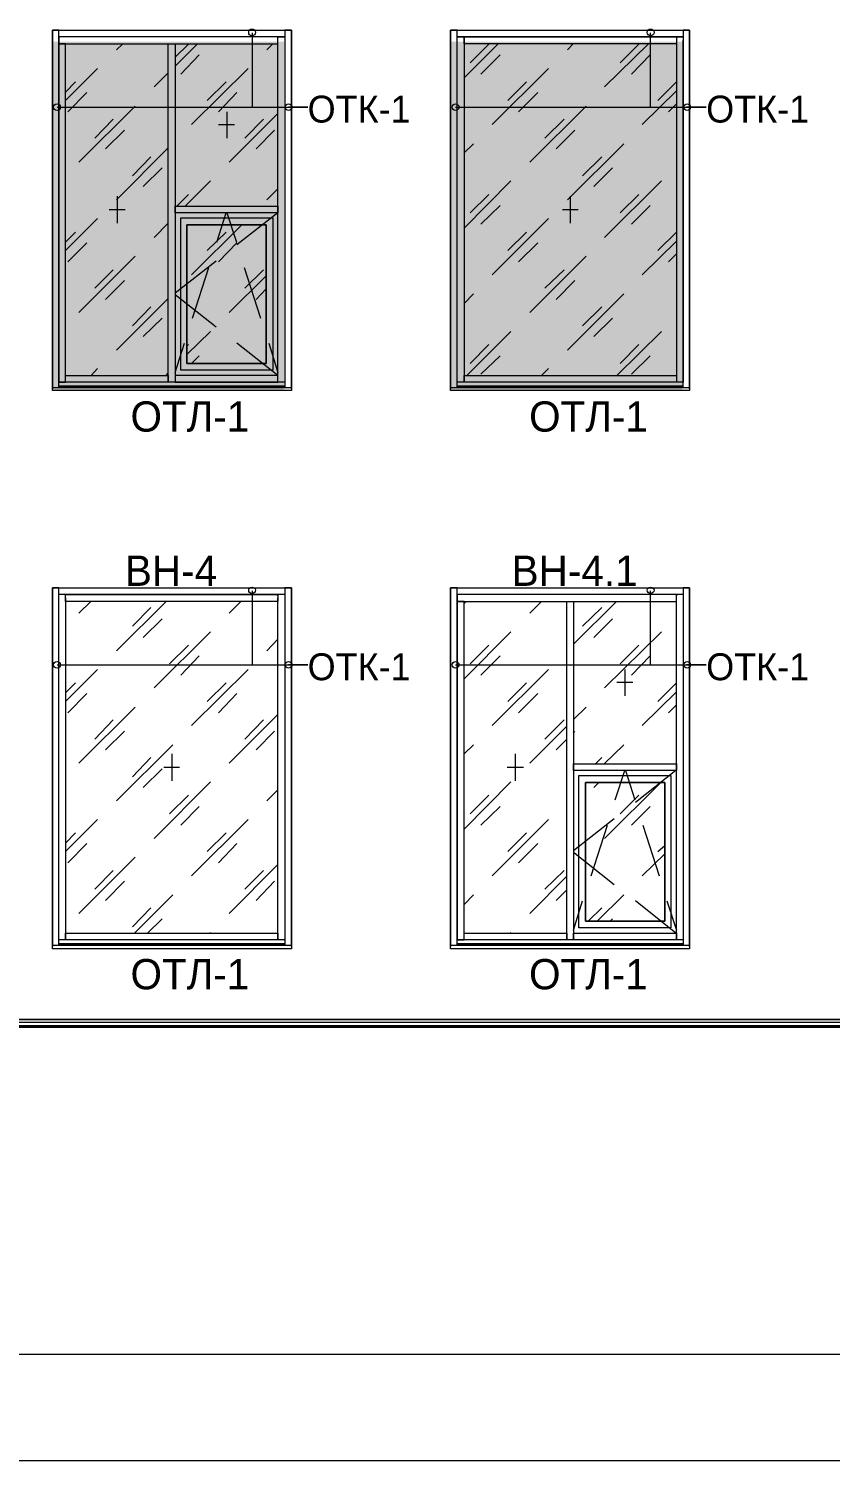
# Model space of a CAD drawing. Header units: millimetres. Extents: x 2294 to 908349, y -83289 to 219220.
# Drawn here: x 348288 to 354523, y 12068 to 23201 of the extents above; entities that cross this region are included whole.
import ezdxf

# ---------------------------------------------------------------- set-up
doc = ezdxf.new("R2010")
doc.units = ezdxf.units.MM
doc.layers.add('PDF _Геометрия', color=7, linetype='Continuous')
doc.layers.add('PDF _Текст', color=7, linetype='Continuous')

msp = doc.modelspace()

# ---------------------------------------------------------------- hatches: boundary and pattern name
at = {"transparency": 33554551}
h = msp.add_hatch(color=3, dxfattribs=at)
h.dxf.hatch_style = 1
h.paths.add_polyline_path([(348474.0741579051, 23100.31335512211), (350273.1245361457, 23100.31335512211), (350273.1245361457, 20386.92207876535), (348474.0741579051, 20386.92207876535)])
h = msp.add_hatch(color=3, dxfattribs=at)
h.dxf.hatch_style = 1
h.paths.add_polyline_path([(351573.5202117751, 23100.31335512211), (353372.5705900157, 23100.31335512211), (353372.5705900157, 20386.92207876535), (351573.5202117751, 20386.92207876535)])

# ---------------------------------------------------------------- linework, layer by layer
at = {"layer": 'PDF _Геометрия', "lineweight": 9}
for points in [[(385955.950696042, 18852.49956132134), (387918.7874776165, 18852.49956132134), (388154.8524803224, 18852.49956132134), (385719.8856933361, 18852.49956132134), (388154.8524803224, 18852.49956132134), (388154.8524803224, 18883.10058016458), (385719.8856933361, 18883.10058016458), (385719.8856933361, 18852.49956132134), (385719.8856933361, 15495.13063417783), (369833.5853271114, 15495.13063417783), (369833.5853271114, 27525.70262311806), (369811.727456542, 27525.70262311806), (369811.727456542, 15495.13063417783), (333086.1332417729, 15495.13063417783)], [(348522.1614732502, 20408.7799493795), (348522.1614732502, 20478.72513538727), (348522.1614732502, 21794.56894667482), (348522.1614732502, 20452.49569065811), (348574.6203627086, 20452.49569065811), (348574.6203627086, 21794.56894667482), (348574.6203627086, 23084.18331318477), (348522.1614732502, 23084.18331318477), (348522.1614732502, 21794.56894667482), (348522.1614732502, 23110.41275796143), (348522.1614732502, 23189.10109219642), (348474.0741579051, 23189.10109219642), (348474.0741579051, 23110.41275796143), (348474.0741579051, 21794.56894667482), (348474.0741579051, 20478.72513538727), (348474.0741579051, 20400.03680115228), (348474.0741579051, 23189.10109219642), (350331.9931604678, 23189.10109219642), (350331.9931604678, 20400.03680115228), (350331.9931604678, 20478.72513538727), (350331.9931604678, 21794.56894667482), (350331.9931604678, 23110.41275796143), (350331.9931604678, 23189.10109219642), (350279.5342710095, 23189.10109219642), (350279.5342710095, 23110.41275796143), (350279.5342710095, 21794.56894667482), (350279.5342710095, 20478.72513538727), (350279.5342710095, 20408.7799493795)], [(350025.9829717542, 23167.2432215804), (350025.9829717542, 22590.19543720537), (350458.7688100489, 22590.19543720537), (350310.1352899002, 22590.19543720537)], [(351621.6075271203, 20408.7799493795), (351621.6075271203, 20478.72513538727), (351621.6075271203, 23110.41275796143), (351621.6075271203, 23189.10109219642), (351569.1486375669, 23189.10109219642), (351569.1486375669, 23110.41275796143), (351569.1486375669, 20478.72513538727), (351569.1486375669, 20400.03680115228), (351569.1486375669, 23189.10109219642), (353427.0676402247, 23189.10109219642), (353427.0676402247, 20400.03680115228), (353427.0676402247, 20478.72513538727), (353427.0676402247, 23110.41275796143), (353427.0676402247, 23189.10109219642), (353378.9803248795, 23189.10109219642), (353378.9803248795, 23110.41275796143)], [(353121.057451511, 23167.2432215804), (353121.057451511, 22590.19543720537), (353558.214863919, 22590.19543720537), (353405.2097696571, 22590.19543720537)], [(348972.4336079976, 23036.09599783958), (349020.5209233428, 23084.18331318477)], [(350227.0753815512, 20504.95458011737), (349427.0773168581, 20504.95458011737), (349427.0773168581, 20452.49569065811), (350227.0753815512, 20452.49569065811), (350227.0753815512, 21794.56894667482), (350227.0753815512, 23110.41275796143), (350227.0753815512, 23136.64220269059), (350279.5342710095, 23136.64220269059), (350279.5342710095, 23110.41275796143), (350279.5342710095, 21794.56894667482), (350279.5342710095, 20452.49569065811), (350227.0753815512, 20452.49569065811), (350227.0753815512, 20504.95458011737), (349907.9504704031, 20754.1343052102)], [(349427.0773168581, 22909.32034825941), (349601.9402818775, 23084.18331318477)], [(349427.0773168581, 22979.26553422061), (349531.9950958698, 23079.81173911819)], [(350139.643899089, 23036.09599783958), (350187.7312144341, 23084.18331318477)], [(353378.9803248795, 20452.49569065811), (351621.6075271203, 20452.49569065811), (351621.6075271203, 23110.41275796143), (351621.6075271203, 23136.64220269059), (351674.0664165786, 23136.64220269059), (351674.0664165786, 23110.41275796143), (351674.0664165786, 20452.49569065811), (351621.6075271203, 20452.49569065811)], [(351674.0664165786, 22817.51729168405), (351940.7324380802, 23084.18331318477)], [(351722.1537319238, 22935.54979303607), (351866.4156779575, 23079.81173911819)], [(352478.4360552898, 23036.09599783958), (352522.1517965219, 23084.18331318477)], [(352766.959947454, 22747.57210567628), (353107.9427290766, 23084.18331318477)], [(352889.3640230151, 22935.54979303607), (353033.6259690488, 23079.81173911819)], [(353326.5214354212, 23136.64220269059), (353378.9803248795, 23136.64220269059)], [(353326.5214354212, 23136.64220269059), (353326.5214354212, 23110.41275796143)], [(353326.5214354212, 23110.41275796143), (353326.5214354212, 20452.49569065811)], [(353378.9803248795, 20408.7799493795), (353378.9803248795, 20478.72513538727), (353378.9803248795, 23110.41275796143), (353378.9803248795, 20452.49569065811)], [(349470.7930581851, 22848.11831052636), (349615.0550042188, 22996.75183072255)], [(351805.2136402729, 22848.11831052636), (351953.8471604215, 22996.75183072255)], [(352976.7955053824, 22848.11831052636), (353121.057451511, 22996.75183072255)], [(348574.6203627086, 22642.6543267112), (348823.8000877539, 22891.83405175747)], [(349265.32907418, 22747.57210567628), (349374.6184273998, 22856.86145880108)], [(349553.8529664392, 22454.67663935141), (349995.3819530534, 22891.83405175747)], [(351892.6451227351, 22454.67663935141), (352329.8025351411, 22891.83405175747)], [(348574.6203627086, 22708.22793855832), (348653.3086969426, 22786.91627279331)], [(349676.2570419053, 22642.6543267112), (349824.890562149, 22786.91627279331)], [(352015.0491982012, 22642.6543267112), (352159.3111443298, 22786.91627279331)], [(353059.8554138264, 22454.67663935141), (353326.5214354212, 22716.97108678555)], [(353182.2594892925, 22642.6543267112), (353326.5214354212, 22786.91627279331)], [(348592.106659258, 22555.22284424899), (348740.7401793117, 22703.85636444425)], [(349763.6885243675, 22555.22284424899), (349907.9504704031, 22703.85636444425)], [(352098.1091064552, 22555.22284424899), (352246.7426267921, 22703.85636444425)], [(353265.3193975466, 22555.22284424899), (353326.5214354212, 22616.42488198204)], [(348509.046750814, 22590.19543720537), (350458.7688100489, 22590.19543720537)], [(348679.5381417202, 22161.7811730731), (349116.6955541263, 22598.9385854326)], [(348801.9422171863, 22349.75886038633), (348946.204163315, 22498.39238062908)], [(349829.2621361671, 22555.22284424899), (349829.2621361671, 22349.75886038633)], [(349846.7484327166, 22161.7811730731), (350227.0753815512, 22542.10812186112)], [(349969.1525082777, 22349.75886038633), (350113.4144543114, 22498.39238062908)], [(351608.492804684, 22590.19543720537), (353558.214863919, 22590.19543720537)], [(352185.5405891074, 22161.7811730731), (352622.6980013254, 22598.9385854326)], [(352303.5730904604, 22349.75886038633), (352452.2066105141, 22498.39238062908)], [(348885.0021254404, 22266.69895208476), (349033.6356456841, 22410.96089816687)], [(349763.6885243675, 22454.67663935141), (349890.4641740418, 22454.67663935141)], [(350056.5839907399, 22266.69895208476), (350200.8459367736, 22410.96089816687)], [(352391.0045728276, 22266.69895208476), (352535.2665189563, 22410.96089816687)], [(348972.4336079976, 21868.88570679573), (349374.6184273998, 22275.44210031291)], [(351674.0664165786, 22236.09793319495), (351748.3831766064, 22306.04311920272)], [(352478.4360552898, 21868.88570679573), (352915.5934676959, 22306.04311920272)], [(349094.8376833687, 22056.86339410895), (349239.0996294993, 22205.49691430421)], [(352596.4685566428, 22056.86339410895), (352745.1020768846, 22205.49691430421)], [(349177.8975918128, 21973.80348575988), (349326.5311120546, 22118.065431842)], [(352683.9000392, 21973.80348575988), (352828.1619853287, 22118.065431842)], [(349505.765651094, 21820.79839145148), (349702.486486681, 22017.51922699192)], [(350139.643899089, 21868.88570679573), (350227.0753815512, 21956.31718925794)], [(351674.0664165786, 21650.3070005927), (352036.9070687687, 22017.51922699192)], [(352766.959947454, 21575.99024047086), (353208.4889340682, 22017.51922699192)], [(348976.8051820158, 21899.48672563897), (348976.8051820158, 21689.65116770973)], [(349440.1920391994, 21820.79839145148), (349531.9950958698, 21912.60144802683)], [(349610.6834301057, 21820.79839145148), (349615.0550042188, 21825.16996551713)], [(351722.1537319238, 21768.33950194565), (351866.4156779575, 21912.60144802683)], [(351805.2136402729, 21680.90801943501), (351953.8471604215, 21825.16996551713)], [(352500.2939259524, 21899.48672563897), (352500.2939259524, 21689.65116770973)], [(352889.3640230151, 21768.33950194565), (353033.6259690488, 21912.60144802683)], [(352976.7955053824, 21680.90801943501), (353121.057451511, 21825.16996551713)], [(348574.6203627086, 21475.44403562078), (348823.8000877539, 21724.62376071361)], [(348915.6031443311, 21794.56894667482), (349038.0072198922, 21794.56894667482)], [(349750.5738019312, 21541.01764746697), (349824.890562149, 21768.33950194565)], [(349829.2621361671, 21768.33950194565), (349903.5788963831, 21541.01764746697)], [(350227.0753815512, 21768.33950194565), (349907.9504704031, 21519.15977689845)], [(351892.6451227351, 21287.46634830756), (352329.8025351411, 21724.62376071361)], [(352439.0918881728, 21794.56894667482), (352561.4959636389, 21794.56894667482)], [(348574.6203627086, 21541.01764746697), (348653.3086969426, 21619.70598170196)], [(349265.32907418, 21575.99024047086), (349374.6184273998, 21689.65116770973)], [(349553.8529664392, 21287.46634830756), (349947.2946375201, 21676.53644532186)], [(349676.2570419053, 21475.44403562078), (349824.890562149, 21619.70598170196)], [(352015.0491982012, 21475.44403562078), (352159.3111443298, 21619.70598170196)], [(353182.2594892925, 21475.44403562078), (353326.5214354212, 21619.70598170196)], [(348592.106659258, 21388.01255315763), (348740.7401793117, 21536.64607335383)], [(349763.6885243675, 21388.01255315763), (349907.9504704031, 21536.64607335383)], [(352098.1091064552, 21388.01255315763), (352246.7426267921, 21536.64607335383)], [(353059.8554138264, 21287.46634830756), (353326.5214354212, 21549.76079574169)], [(348679.5381417202, 20994.57088202925), (349116.6955541263, 21431.72829438874)], [(349746.2022279131, 21392.38412727171), (349427.0773168581, 21143.20440222544)], [(352185.5405891074, 20994.57088202925), (352622.6980013254, 21431.72829438874)], [(353265.3193975466, 21388.01255315763), (353326.5214354212, 21449.21459089068)], [(348801.9422171863, 21182.5485692959), (348946.204163315, 21326.81051542459)], [(349562.5961147605, 20950.85514075065), (349689.3717642466, 21344.29681192653)], [(349846.7484327166, 20994.57088202925), (350135.2723248808, 21278.72320003284)], [(349964.7809340695, 21344.29681192653), (350091.5565836488, 20950.85514075065)], [(349969.1525082777, 21182.5485692959), (350113.4144543114, 21326.81051542459)], [(352303.5730904604, 21182.5485692959), (352452.2066105141, 21326.81051542459)], [(348885.0021254404, 21095.11708683276), (349033.6356456841, 21243.75060707552)], [(350056.5839907399, 21095.11708683276), (350135.2723248808, 21178.17699522933)], [(352391.0045728276, 21095.11708683276), (352535.2665189563, 21243.75060707552)], [(348972.4336079976, 20701.67541570438), (349374.6184273998, 21103.86023510748)], [(349746.2022279131, 20880.90995479038), (349427.0773168581, 21130.08967983664)], [(351674.0664165786, 21064.51606799045), (351748.3831766064, 21138.83282811136)], [(352478.4360552898, 20701.67541570438), (352915.5934676959, 21138.83282811136)], [(349094.8376833687, 20889.65310306509), (349239.0996294993, 21038.28662321379)], [(349177.8975918128, 20806.59319466946), (349326.5311120546, 20950.85514075065)], [(352596.4685566428, 20889.65310306509), (352745.1020768846, 21038.28662321379)], [(352683.9000392, 20806.59319466946), (352828.1619853287, 20950.85514075065)], [(349518.8803734353, 20666.70282274799), (349702.486486681, 20845.93736178649)], [(351695.9242871462, 20504.95458011737), (352036.9070687687, 20845.93736178649)], [(352863.1345782375, 20504.95458011737), (353208.4889340682, 20845.93736178649)], [(349427.0773168581, 20526.81245073245), (349501.3940768859, 20754.1343052102)], [(349518.8803734353, 20732.27643459511), (349531.9950958698, 20745.39115693641)], [(350157.1301954484, 20754.1343052102), (350227.0753815512, 20526.81245073245)], [(351722.1537319238, 20596.75763674022), (351866.4156779575, 20745.39115693641)], [(352889.3640230151, 20596.75763674022), (353033.6259690488, 20745.39115693641)], [(349553.8529664392, 20596.75763674022), (349615.0550042188, 20657.95967447327)], [(351805.2136402729, 20513.69772834459), (351953.8471604215, 20657.95967447327)], [(352976.7955053824, 20513.69772834459), (353121.057451511, 20657.95967447327)], [(348775.7127724087, 20504.95458011737), (348823.8000877539, 20557.41346962319)], [(349357.1321308503, 20504.95458011737), (349374.6184273998, 20522.44087661931)], [(352277.3436456828, 20504.95458011737), (352329.8025351411, 20557.41346962319)], [(350331.9931604678, 20413.15152354108), (350331.9931604678, 20408.7799493795), (348474.0741579051, 20408.7799493795), (348474.0741579051, 20413.15152354108)], [(350331.9931604678, 20408.7799493795), (350331.9931604678, 20386.92207876442), (348474.0741579051, 20386.92207876442), (348474.0741579051, 20408.7799493795)], [(348474.0741579051, 20386.92207876442), (348474.0741579051, 20391.29365292506)], [(350279.5342710095, 20452.49569065811), (348522.1614732502, 20452.49569065811)], [(350279.5342710095, 20421.8946717683), (348522.1614732502, 20421.8946717683), (350279.5342710095, 20421.8946717683)], [(350279.5342710095, 20421.8946717683), (348522.1614732502, 20421.8946717683)], [(350331.9931604678, 20391.29365292506), (350331.9931604678, 20386.92207876442)], [(353427.0676402247, 20413.15152354108), (353427.0676402247, 20408.7799493795), (351569.1486375669, 20408.7799493795), (351569.1486375669, 20413.15152354108)], [(353427.0676402247, 20408.7799493795), (353427.0676402247, 20386.92207876442), (351569.1486375669, 20386.92207876442), (351569.1486375669, 20408.7799493795)], [(351569.1486375669, 20386.92207876442), (351569.1486375669, 20391.29365292506)], [(353378.9803248795, 20421.8946717683), (351621.6075271203, 20421.8946717683), (353378.9803248795, 20421.8946717683)], [(353378.9803248795, 20421.8946717683), (351621.6075271203, 20421.8946717683)], [(353378.9803248795, 20452.49569065811), (353326.5214354212, 20452.49569065811)], [(353427.0676402247, 20391.29365292506), (353427.0676402247, 20386.92207876442)], [(348574.6203627086, 18773.81122708635), (348574.6203627086, 16115.89415978396), (348522.1614732502, 16115.89415978396), (348522.1614732502, 18773.81122708635), (348522.1614732502, 18852.49956132134), (348474.0741579051, 18852.49956132134), (348474.0741579051, 18773.81122708635), (348474.0741579051, 16142.12360451312), (348474.0741579051, 16063.43527027813), (348474.0741579051, 18852.49956132134), (350331.9931604678, 18852.49956132134), (350331.9931604678, 16063.43527027813), (350331.9931604678, 16142.12360451312), (350331.9931604678, 18773.81122708635), (350331.9931604678, 18852.49956132134), (350279.5342710095, 18852.49956132134), (350279.5342710095, 18773.81122708635), (350279.5342710095, 16115.89415978396), (350227.0753815512, 16115.89415978396), (350227.0753815512, 18773.81122708635)], [(350025.9829717542, 18830.64169070625), (350025.9829717542, 18253.59390633123), (350458.7688100489, 18253.59390633123), (350310.1352899002, 18253.59390633123)], [(351621.6075271203, 16072.17841850535), (351621.6075271203, 16142.12360451312), (351621.6075271203, 17457.96741575224), (351621.6075271203, 16115.89415978396), (351674.0664165786, 16115.89415978396), (351674.0664165786, 17457.96741575224), (351674.0664165786, 18747.58178230969), (351621.6075271203, 18747.58178230969), (351621.6075271203, 17457.96741575224), (351621.6075271203, 18773.81122708635), (351621.6075271203, 18852.49956132134), (351569.1486375669, 18852.49956132134), (351569.1486375669, 18773.81122708635), (351569.1486375669, 17457.96741575224), (351569.1486375669, 16142.12360451312), (351569.1486375669, 16063.43527027813), (351569.1486375669, 18852.49956132134), (353427.0676402247, 18852.49956132134), (353427.0676402247, 16063.43527027813), (353427.0676402247, 16142.12360451312), (353427.0676402247, 17457.96741575224), (353427.0676402247, 18773.81122708635), (353427.0676402247, 18852.49956132134), (353378.9803248795, 18852.49956132134), (353378.9803248795, 18773.81122708635), (353378.9803248795, 17457.96741575224), (353378.9803248795, 16115.89415978396), (353326.5214354212, 16115.89415978396), (353326.5214354212, 17457.96741575224), (353326.5214354212, 18773.81122708635)], [(353121.057451511, 18830.64169070625), (353121.057451511, 18253.59390633123), (353558.214863919, 18253.59390633123), (353405.2097696571, 18253.59390633123)], [(348522.1614732502, 16072.17841850535), (348522.1614732502, 16142.12360451312), (348522.1614732502, 18773.81122708635)], [(350227.0753815512, 18791.29752358829), (350227.0753815512, 18800.04067181551), (350227.0753815512, 18747.58178230969), (348574.6203627086, 18747.58178230969), (348574.6203627086, 18800.04067181551), (350227.0753815512, 18800.04067181551)], [(348574.6203627086, 18791.29752358829), (348574.6203627086, 18800.04067181551)], [(348679.5381417202, 18655.7787257334), (348771.3411982956, 18747.58178230969)], [(348972.4336079976, 18362.88325940853), (349357.1321308503, 18747.58178230969)], [(349846.7484327166, 18655.7787257334), (349938.5514893869, 18747.58178230969)], [(350279.5342710095, 18773.81122708635), (350279.5342710095, 16142.12360451312), (350279.5342710095, 16072.17841850535)], [(351674.0664165786, 18730.09548580775), (351691.552712938, 18747.58178230969)], [(352185.5405891074, 18655.7787257334), (352277.3436456828, 18747.58178230969)], [(352526.52337073, 18415.34214891435), (352858.7630040294, 18747.58178230969)], [(353326.5214354212, 18800.04067181551), (353326.5214354212, 18791.29752358829)], [(353378.9803248795, 18773.81122708635), (353378.9803248795, 17457.96741575224), (353378.9803248795, 16142.12360451312), (353378.9803248795, 16072.17841850535)], [(349094.8376833687, 18555.23252088332), (349239.0996294993, 18699.4944669645)], [(349177.8975918128, 18467.80103837361), (349326.5311120546, 18612.06298445479)], [(352596.4685566428, 18555.23252088332), (352745.1020768846, 18699.4944669645)], [(352683.9000392, 18467.80103837361), (352828.1619853287, 18612.06298445479)], [(349265.32907418, 18074.35936724523), (349702.486486681, 18511.51677965221)], [(351674.0664165786, 18144.30455325299), (352036.9070687687, 18511.51677965221)], [(352766.959947454, 18074.35936724523), (353208.4889340682, 18511.51677965221)], [(349383.3615755329, 18262.33705455845), (349531.9950958698, 18406.59900068713)], [(350139.643899089, 18362.88325940853), (350227.0753815512, 18454.68631603231)], [(351722.1537319238, 18262.33705455845), (351866.4156779575, 18406.59900068713)], [(352889.3640230151, 18262.33705455845), (353033.6259690488, 18406.59900068713)], [(349470.7930581851, 18174.9055720953), (349615.0550042188, 18323.5390922915)], [(351805.2136402729, 18174.9055720953), (351953.8471604215, 18323.5390922915)], [(352976.7955053824, 18174.9055720953), (353121.057451511, 18323.5390922915)], [(348509.046750814, 18253.59390633123), (350458.7688100489, 18253.59390633123)], [(348574.6203627086, 17969.44158828014), (348823.8000877539, 18218.62131332734)], [(349553.8529664392, 17781.46390096785), (349995.3819530534, 18218.62131332734)], [(351608.492804684, 18253.59390633123), (353558.214863919, 18253.59390633123)], [(351892.6451227351, 17781.46390096785), (352329.8025351411, 18218.62131332734)], [(352924.336615924, 18218.62131332734), (352924.336615924, 18013.15732951218)], [(348574.6203627086, 18035.01520012727), (348653.3086969426, 18113.70353436226)], [(349676.2570419053, 17969.44158828014), (349824.890562149, 18113.70353436226)], [(352015.0491982012, 17969.44158828014), (352159.3111443298, 18113.70353436226)], [(352863.1345782375, 18118.07510847633), (352985.5386537036, 18118.07510847633)], [(353059.8554138264, 17781.46390096785), (353326.5214354212, 18043.75834840199)], [(353182.2594892925, 17969.44158828014), (353326.5214354212, 18113.70353436226)], [(348592.106659258, 17882.01010581793), (348740.7401793117, 18030.64362601412)], [(348679.5381417202, 17488.56843464298), (349116.6955541263, 17925.72584704903)], [(349763.6885243675, 17882.01010581793), (349907.9504704031, 18030.64362601412)], [(352098.1091064552, 17882.01010581793), (352246.7426267921, 18030.64362601412)], [(352526.52337073, 17829.5512163121), (352622.6980013254, 17925.72584704903)], [(353265.3193975466, 17882.01010581793), (353326.5214354212, 17943.21214350441)], [(348801.9422171863, 17676.54612200276), (348946.204163315, 17825.17964219896)], [(349846.7484327166, 17488.56843464298), (350227.0753815512, 17868.89538343006)], [(349969.1525082777, 17676.54612200276), (350113.4144543114, 17825.17964219896)], [(352303.5730904604, 17676.54612200276), (352452.2066105141, 17825.17964219896)], [(348885.0021254404, 17593.48621360713), (349033.6356456841, 17737.74815968925)], [(350056.5839907399, 17593.48621360713), (350200.8459367736, 17737.74815968925)], [(352185.5405891074, 17488.56843464298), (352474.0644812717, 17777.09232680628)], [(352526.52337073, 17724.63343734795), (352535.2665189563, 17737.74815968925)], [(348972.4336079976, 17195.6729683181), (349409.5910203105, 17632.83038072416)], [(351674.0664165786, 17562.88519476389), (351748.3831766064, 17632.83038072416)], [(352391.0045728276, 17593.48621360713), (352474.0644812717, 17676.54612200276)], [(352762.588373434, 17484.1968605289), (352915.5934676959, 17632.83038072416)], [(349094.8376833687, 17383.65065567789), (349239.0996294993, 17532.28417592158)], [(349400.8478720824, 17562.88519476389), (349400.8478720824, 17353.04963678808)], [(352071.8796617726, 17562.88519476389), (352071.8796617726, 17353.04963678808)], [(352697.0147615413, 17484.1968605289), (352745.1020768846, 17532.28417592158)], [(349177.8975918128, 17300.59074732976), (349326.5311120546, 17444.85269341094)], [(349339.6458343959, 17457.96741575224), (349462.0499097689, 17457.96741575224)], [(352010.677624088, 17457.96741575224), (352137.4532735723, 17457.96741575224)], [(352850.0198558962, 17204.41611659282), (352924.336615924, 17431.73797102307)], [(352928.7081901322, 17431.73797102307), (353003.0249501599, 17204.41611659282)], [(353322.1498612131, 17431.73797102307), (353007.3965242731, 17182.5582459768)], [(349265.32907418, 16902.7775020398), (349702.486486681, 17344.30648856086)], [(350139.643899089, 17195.6729683181), (350227.0753815512, 17283.10445082781)], [(351674.0664165786, 16977.09426216164), (352036.9070687687, 17344.30648856086)], [(352618.3264273054, 17339.93491444679), (352618.3264273054, 17339.93491444679)], [(352683.9000392, 17300.59074732976), (352723.244206317, 17339.93491444679)], [(352766.959947454, 16902.7775020398), (353204.1173598601, 17339.93491444679)], [(349383.3615755329, 17095.12676351459), (349531.9950958698, 17239.38870959671)], [(349470.7930581851, 17007.69528105145), (349615.0550042188, 17151.95722713356)], [(351722.1537319238, 17095.12676351459), (351866.4156779575, 17239.38870959671)], [(351805.2136402729, 17007.69528105145), (351953.8471604215, 17151.95722713356)], [(352889.3640230151, 17095.12676351459), (353033.6259690488, 17239.38870959671)], [(352976.7955053824, 17007.69528105145), (353121.057451511, 17151.95722713356)], [(348574.6203627086, 16802.23129718972), (348823.8000877539, 17051.41102223599)], [(349553.8529664392, 16614.2536098765), (349995.3819530534, 17051.41102223599)], [(351892.6451227351, 16614.2536098765), (352329.8025351411, 17051.41102223599)], [(352841.27670767, 17055.78259639663), (352526.52337073, 16806.60287130286)], [(348574.6203627086, 16867.80490903591), (348653.3086969426, 16946.49324327183)], [(349676.2570419053, 16802.23129718972), (349824.890562149, 16946.49324327183)], [(352015.0491982012, 16802.23129718972), (352159.3111443298, 16946.49324327183)], [(352662.0421684424, 16614.2536098765), (352788.8178182116, 17007.69528105145)], [(353064.2269879396, 17007.69528105145), (353191.0026375188, 16614.2536098765)], [(348592.106659258, 16714.79981472751), (348740.7401793117, 16863.43333497026)], [(349763.6885243675, 16714.79981472751), (349907.9504704031, 16863.43333497026)], [(352098.1091064552, 16714.79981472751), (352246.7426267921, 16863.43333497026)], [(353182.2594892925, 16802.23129718972), (353234.7183788458, 16850.31861258147)], [(348679.5381417202, 16321.35814355162), (349116.6955541263, 16758.51555595861)], [(349846.7484327166, 16321.35814355162), (350227.0753815512, 16701.68509233871)], [(352841.27670767, 16544.30842386873), (352526.52337073, 16793.4881489625)], [(352618.3264273054, 16754.14398184454), (352622.6980013254, 16758.51555595861)], [(353059.8554138264, 16614.2536098765), (353234.7183788458, 16784.74500073527)], [(348801.9422171863, 16509.33583091234), (348946.204163315, 16653.59777699353)], [(349969.1525082777, 16509.33583091234), (350113.4144543114, 16653.59777699353)], [(352185.5405891074, 16321.35814355162), (352474.0644812717, 16609.88203576242)], [(352303.5730904604, 16509.33583091234), (352452.2066105141, 16653.59777699353)], [(348885.0021254404, 16421.90434840263), (349033.6356456841, 16570.53786864539)], [(350056.5839907399, 16421.90434840263), (350200.8459367736, 16570.53786864539)], [(352391.0045728276, 16421.90434840263), (352474.0644812717, 16504.96425679827)], [(349112.3239799181, 16168.35304924229), (349409.5910203105, 16465.62008968031)], [(351674.0664165786, 16391.30332955939), (351748.3831766064, 16465.62008968031)], [(352526.52337073, 16190.21091985737), (352596.4685566428, 16417.53277428856)], [(352710.1294839757, 16260.15610586607), (352915.5934676959, 16465.62008968031)], [(353322.1498612131, 16168.35304924229), (353007.3965242731, 16417.53277428856)], [(353252.2046752053, 16417.53277428856), (353326.5214354212, 16190.21091985737)], [(349094.8376833687, 16216.44036458747), (349239.0996294993, 16365.07388483023)], [(349212.8701847217, 16168.35304924229), (349326.5311120546, 16277.64240232052)], [(352640.1842978729, 16260.15610586607), (352745.1020768846, 16365.07388483023)], [(352810.6756887792, 16260.15610586607), (352828.1619853287, 16277.64240232052)], [(349693.7433384547, 16168.35304924229), (349702.486486681, 16172.72462335543)], [(352032.5354946556, 16168.35304924229), (352036.9070687687, 16172.72462335543)], [(350331.9931604678, 16076.549992666), (350331.9931604678, 16072.17841850535), (348474.0741579051, 16072.17841850535), (348474.0741579051, 16076.549992666)], [(350331.9931604678, 16072.17841850535), (350331.9931604678, 16045.94897377619), (348474.0741579051, 16045.94897377619), (348474.0741579051, 16072.17841850535)], [(348474.0741579051, 16050.32054788934), (348474.0741579051, 16054.69212200341)], [(350279.5342710095, 16115.89415978396), (348522.1614732502, 16115.89415978396)], [(350279.5342710095, 16085.29314089322), (348522.1614732502, 16085.29314089322), (350279.5342710095, 16085.29314089322)], [(350279.5342710095, 16085.29314089322), (348522.1614732502, 16085.29314089322)], [(350331.9931604678, 16054.69212200341), (350331.9931604678, 16050.32054788934)], [(353427.0676402247, 16076.549992666), (353427.0676402247, 16072.17841850535), (351569.1486375669, 16072.17841850535), (351569.1486375669, 16076.549992666)], [(353427.0676402247, 16072.17841850535), (353427.0676402247, 16045.94897377619), (351569.1486375669, 16045.94897377619), (351569.1486375669, 16072.17841850535)], [(351569.1486375669, 16050.32054788934), (351569.1486375669, 16054.69212200341)], [(353378.9803248795, 16115.89415978396), (351621.6075271203, 16115.89415978396)], [(353378.9803248795, 16085.29314089322), (351621.6075271203, 16085.29314089322), (353378.9803248795, 16085.29314089322)], [(353378.9803248795, 16085.29314089322), (351621.6075271203, 16085.29314089322)], [(353427.0676402247, 16054.69212200341), (353427.0676402247, 16050.32054788934)], [(333086.1332417729, 15495.13063417783), (385698.0278226736, 15495.13063417783), (385698.0278226736, 15473.27276356181), (333086.1332417729, 15473.27276356181)], [(320570.316525033, 12894.04403044691), (369536.318286719, 12894.04403044691), (370104.6229227262, 12894.04403044691), (400277.2275258864, 12894.04403044691)], [(320570.316525033, 12067.81652102561), (400277.2275258864, 12067.81652102561)]]:
    msp.add_lwpolyline(points, dxfattribs=at)
for points in [[(349400.8478720824, 23136.64220269059), (348522.1614732502, 23136.64220269059), (348522.1614732502, 23084.18331318477), (349400.8478720824, 23084.18331318477), (350227.0753815512, 23084.18331318477), (350227.0753815512, 23136.64220269059), (349400.8478720824, 23136.64220269059), (348548.390917931, 23136.64220269059), (348522.1614732502, 23136.64220269059), (348522.1614732502, 23189.10109219642), (348548.390917931, 23189.10109219642), (349400.8478720824, 23189.10109219642), (350253.3048262338, 23189.10109219642), (350279.5342710095, 23189.10109219642), (350279.5342710095, 23136.64220269059), (350253.3048262338, 23136.64220269059)], [(351647.8369718029, 23136.64220269059), (351621.6075271203, 23136.64220269059), (351621.6075271203, 23189.10109219642), (351647.8369718029, 23189.10109219642), (353378.9803248795, 23189.10109219642), (353378.9803248795, 23136.64220269059)], [(349427.0773168581, 20452.49569065811), (349374.6184273998, 20452.49569065811), (348574.6203627086, 20452.49569065811), (348574.6203627086, 20504.95458011737), (349374.6184273998, 20504.95458011737), (349374.6184273998, 20452.49569065811), (349374.6184273998, 21794.56894667482), (349374.6184273998, 23084.18331318477), (349427.0773168581, 23084.18331318477), (349427.0773168581, 21794.56894667482)], [(353326.5214354212, 23084.18331318477), (351674.0664165786, 23084.18331318477), (351674.0664165786, 23136.64220269059), (353326.5214354212, 23136.64220269059)], [(350227.0753815512, 21768.33950194565), (349427.0773168581, 21768.33950194565), (349427.0773168581, 21820.79839145148), (350227.0753815512, 21820.79839145148)], [(349470.7930581851, 21728.99533482769), (350187.7312144341, 21728.99533482769), (350187.7312144341, 20544.2987472344), (349470.7930581851, 20544.2987472344)], [(350187.7312144341, 21728.99533482769), (350187.7312144341, 20544.2987472344), (349470.7930581851, 20544.2987472344), (349470.7930581851, 21728.99533482769)], [(350135.2723248808, 21676.53644532186), (349518.8803734353, 21676.53644532186), (349518.8803734353, 20596.75763674022), (350135.2723248808, 20596.75763674022)], [(349518.8803734353, 20596.75763674022), (349518.8803734353, 21676.53644532186), (350135.2723248808, 21676.53644532186), (350135.2723248808, 20596.75763674022)], [(353326.5214354212, 20452.49569065811), (351674.0664165786, 20452.49569065811), (351674.0664165786, 20504.95458011737), (353326.5214354212, 20504.95458011737)], [(348548.390917931, 18852.49956132134), (350279.5342710095, 18852.49956132134), (350279.5342710095, 18800.04067181551), (348548.390917931, 18800.04067181551), (348522.1614732502, 18800.04067181551), (348522.1614732502, 18852.49956132134)], [(352500.2939259524, 18800.04067181551), (351621.6075271203, 18800.04067181551), (351621.6075271203, 18747.58178230969), (352500.2939259524, 18747.58178230969), (353326.5214354212, 18747.58178230969), (353326.5214354212, 18800.04067181551), (352500.2939259524, 18800.04067181551), (351647.8369718029, 18800.04067181551), (351621.6075271203, 18800.04067181551), (351621.6075271203, 18852.49956132134), (351647.8369718029, 18852.49956132134), (352500.2939259524, 18852.49956132134), (353352.7508801988, 18852.49956132134), (353378.9803248795, 18852.49956132134), (353378.9803248795, 18800.04067181551), (353352.7508801988, 18800.04067181551)], [(352526.52337073, 16115.89415978396), (352474.0644812717, 16115.89415978396), (351674.0664165786, 16115.89415978396), (351674.0664165786, 16168.35304924229), (352474.0644812717, 16168.35304924229), (352474.0644812717, 16115.89415978396), (352474.0644812717, 17457.96741575224), (352474.0644812717, 18747.58178230969), (352526.52337073, 18747.58178230969), (352526.52337073, 17457.96741575224)], [(353326.5214354212, 17431.73797102307), (352526.52337073, 17431.73797102307), (352526.52337073, 17484.1968605289), (353326.5214354212, 17484.1968605289)], [(352565.867537847, 17392.39380390511), (353282.805694096, 17392.39380390511), (353282.805694096, 16207.69721635932), (352565.867537847, 16207.69721635932)], [(353282.805694096, 17392.39380390511), (353282.805694096, 16207.69721635932), (352565.867537847, 16207.69721635932), (352565.867537847, 17392.39380390511)], [(353234.7183788458, 17339.93491444679), (352618.3264273054, 17339.93491444679), (352618.3264273054, 16260.15610586607), (353234.7183788458, 16260.15610586607)], [(352618.3264273054, 16260.15610586607), (352618.3264273054, 17339.93491444679), (353234.7183788458, 17339.93491444679), (353234.7183788458, 16260.15610586607)], [(350227.0753815512, 16115.89415978396), (348574.6203627086, 16115.89415978396), (348574.6203627086, 16168.35304924229), (350227.0753815512, 16168.35304924229)], [(353326.5214354212, 16115.89415978396), (352526.52337073, 16115.89415978396), (352526.52337073, 16168.35304924229), (353326.5214354212, 16168.35304924229)], [(333086.1332417729, 15495.13063417783), (369811.727456542, 15495.13063417783)]]:
    msp.add_lwpolyline(points, close=True, dxfattribs=at)
at = {"layer": 'PDF _Геометрия', "lineweight": 40}
msp.add_lwpolyline([(399888.1574288236, 15442.67174467107), (319805.2910534388, 15442.67174467107)], dxfattribs=at)
at = {"layer": 'PDF _Геометрия', "lineweight": 9}
for points in [[(349999.7535270734, 23171.61479569448), (349999.7535270734, 23189.10109219642), (350008.4966753947, 23197.84424047114), (350025.9829717542, 23197.84424047114)], [(349999.7535270734, 23171.61479569448), (349999.7535270734, 23189.10109219642), (350008.4966753947, 23197.84424047114), (350025.9829717542, 23197.84424047114)], [(350025.9829717542, 23145.38535096531), (350008.4966753947, 23145.38535096531), (349999.7535270734, 23158.50007335318), (349999.7535270734, 23171.61479569448)], [(350025.9829717542, 23145.38535096531), (350008.4966753947, 23145.38535096531), (349999.7535270734, 23158.50007335318), (349999.7535270734, 23171.61479569448)], [(350025.9829717542, 23197.84424047114), (350039.0976941905, 23197.84424047114), (350052.2124165318, 23189.10109219642), (350052.2124165318, 23171.61479569448)], [(350025.9829717542, 23197.84424047114), (350039.0976941905, 23197.84424047114), (350052.2124165318, 23189.10109219642), (350052.2124165318, 23171.61479569448)], [(350052.2124165318, 23171.61479569448), (350052.2124165318, 23158.50007335318), (350039.0976941905, 23145.38535096531), (350025.9829717542, 23145.38535096531)], [(350052.2124165318, 23171.61479569448), (350052.2124165318, 23158.50007335318), (350039.0976941905, 23145.38535096531), (350025.9829717542, 23145.38535096531)], [(353099.1995809434, 23171.61479569448), (353099.1995809434, 23189.10109219642), (353107.9427290766, 23197.84424047114), (353125.429025626, 23197.84424047114)], [(353099.1995809434, 23171.61479569448), (353099.1995809434, 23189.10109219642), (353107.9427290766, 23197.84424047114), (353125.429025626, 23197.84424047114)], [(353125.429025626, 23145.38535096531), (353107.9427290766, 23145.38535096531), (353099.1995809434, 23158.50007335318), (353099.1995809434, 23171.61479569448)], [(353125.429025626, 23145.38535096531), (353107.9427290766, 23145.38535096531), (353099.1995809434, 23158.50007335318), (353099.1995809434, 23171.61479569448)], [(353125.429025626, 23197.84424047114), (353138.5437480605, 23197.84424047114), (353151.6584704018, 23189.10109219642), (353151.6584704018, 23171.61479569448)], [(353125.429025626, 23197.84424047114), (353138.5437480605, 23197.84424047114), (353151.6584704018, 23189.10109219642), (353151.6584704018, 23171.61479569448)], [(353151.6584704018, 23171.61479569448), (353151.6584704018, 23158.50007335318), (353138.5437480605, 23145.38535096531), (353125.429025626, 23145.38535096531)], [(353151.6584704018, 23171.61479569448), (353151.6584704018, 23158.50007335318), (353138.5437480605, 23145.38535096531), (353125.429025626, 23145.38535096531)], [(348482.8173061314, 22590.19543720537), (348482.8173061314, 22607.68173370732), (348491.5604542645, 22616.42488198204), (348509.046750814, 22616.42488198204)], [(348482.8173061314, 22590.19543720537), (348482.8173061314, 22607.68173370732), (348491.5604542645, 22616.42488198204), (348509.046750814, 22616.42488198204)], [(348509.046750814, 22616.42488198204), (348522.1614732502, 22616.42488198204), (348535.2761955915, 22607.68173370732), (348535.2761955915, 22590.19543720537)], [(348509.046750814, 22616.42488198204), (348522.1614732502, 22616.42488198204), (348535.2761955915, 22607.68173370732), (348535.2761955915, 22590.19543720537)], [(350283.9058452176, 22590.19543720537), (350283.9058452176, 22607.68173370732), (350292.6489933508, 22616.42488198204), (350310.1352899002, 22616.42488198204)], [(350283.9058452176, 22590.19543720537), (350283.9058452176, 22607.68173370732), (350292.6489933508, 22616.42488198204), (350310.1352899002, 22616.42488198204)], [(350310.1352899002, 22616.42488198204), (350323.2500123347, 22616.42488198204), (350336.364734676, 22607.68173370732), (350336.364734676, 22590.19543720537)], [(350310.1352899002, 22616.42488198204), (350323.2500123347, 22616.42488198204), (350336.364734676, 22607.68173370732), (350336.364734676, 22590.19543720537)], [(351582.2633600032, 22590.19543720537), (351582.2633600032, 22607.68173370732), (351591.0065081345, 22616.42488198204), (351608.492804684, 22616.42488198204)], [(351582.2633600032, 22590.19543720537), (351582.2633600032, 22607.68173370732), (351591.0065081345, 22616.42488198204), (351608.492804684, 22616.42488198204)], [(351608.492804684, 22616.42488198204), (351621.6075271203, 22616.42488198204), (351634.7222494616, 22607.68173370732), (351634.7222494616, 22590.19543720537)], [(351608.492804684, 22616.42488198204), (351621.6075271203, 22616.42488198204), (351634.7222494616, 22607.68173370732), (351634.7222494616, 22590.19543720537)], [(353383.3518988995, 22590.19543720537), (353383.3518988995, 22607.68173370732), (353392.0950473158, 22616.42488198204), (353409.5813436753, 22616.42488198204)], [(353383.3518988995, 22590.19543720537), (353383.3518988995, 22607.68173370732), (353392.0950473158, 22616.42488198204), (353409.5813436753, 22616.42488198204)], [(353409.5813436753, 22616.42488198204), (353422.6960660166, 22616.42488198204), (353435.8107884529, 22607.68173370732), (353435.8107884529, 22590.19543720537)], [(353409.5813436753, 22616.42488198204), (353422.6960660166, 22616.42488198204), (353435.8107884529, 22607.68173370732), (353435.8107884529, 22590.19543720537)], [(348509.046750814, 22563.96599247621), (348491.5604542645, 22563.96599247621), (348482.8173061314, 22577.08071486501), (348482.8173061314, 22590.19543720537)], [(348509.046750814, 22563.96599247621), (348491.5604542645, 22563.96599247621), (348482.8173061314, 22577.08071486501), (348482.8173061314, 22590.19543720537)], [(348535.2761955915, 22590.19543720537), (348535.2761955915, 22577.08071486501), (348522.1614732502, 22563.96599247621), (348509.046750814, 22563.96599247621)], [(348535.2761955915, 22590.19543720537), (348535.2761955915, 22577.08071486501), (348522.1614732502, 22563.96599247621), (348509.046750814, 22563.96599247621)], [(350310.1352899002, 22563.96599247621), (350292.6489933508, 22563.96599247621), (350283.9058452176, 22577.08071486501), (350283.9058452176, 22590.19543720537)], [(350310.1352899002, 22563.96599247621), (350292.6489933508, 22563.96599247621), (350283.9058452176, 22577.08071486501), (350283.9058452176, 22590.19543720537)], [(350336.364734676, 22590.19543720537), (350336.364734676, 22577.08071486501), (350323.2500123347, 22563.96599247621), (350310.1352899002, 22563.96599247621)], [(350336.364734676, 22590.19543720537), (350336.364734676, 22577.08071486501), (350323.2500123347, 22563.96599247621), (350310.1352899002, 22563.96599247621)], [(351608.492804684, 22563.96599247621), (351591.0065081345, 22563.96599247621), (351582.2633600032, 22577.08071486501), (351582.2633600032, 22590.19543720537)], [(351608.492804684, 22563.96599247621), (351591.0065081345, 22563.96599247621), (351582.2633600032, 22577.08071486501), (351582.2633600032, 22590.19543720537)], [(351634.7222494616, 22590.19543720537), (351634.7222494616, 22577.08071486501), (351621.6075271203, 22563.96599247621), (351608.492804684, 22563.96599247621)], [(351634.7222494616, 22590.19543720537), (351634.7222494616, 22577.08071486501), (351621.6075271203, 22563.96599247621), (351608.492804684, 22563.96599247621)], [(353409.5813436753, 22563.96599247621), (353392.0950473158, 22563.96599247621), (353383.3518988995, 22577.08071486501), (353383.3518988995, 22590.19543720537)], [(353409.5813436753, 22563.96599247621), (353392.0950473158, 22563.96599247621), (353383.3518988995, 22577.08071486501), (353383.3518988995, 22590.19543720537)], [(353435.8107884529, 22590.19543720537), (353435.8107884529, 22577.08071486501), (353422.6960660166, 22563.96599247621), (353409.5813436753, 22563.96599247621)], [(353435.8107884529, 22590.19543720537), (353435.8107884529, 22577.08071486501), (353422.6960660166, 22563.96599247621), (353409.5813436753, 22563.96599247621)], [(349999.7535270734, 18835.0132647719), (349999.7535270734, 18848.1279871607), (350008.4966753947, 18856.87113543542), (350025.9829717542, 18856.87113543542)], [(349999.7535270734, 18835.0132647719), (349999.7535270734, 18848.1279871607), (350008.4966753947, 18856.87113543542), (350025.9829717542, 18856.87113543542)], [(350025.9829717542, 18808.78382004274), (350008.4966753947, 18808.78382004274), (349999.7535270734, 18821.89854243153), (349999.7535270734, 18835.0132647719)], [(350025.9829717542, 18808.78382004274), (350008.4966753947, 18808.78382004274), (349999.7535270734, 18821.89854243153), (349999.7535270734, 18835.0132647719)], [(350025.9829717542, 18856.87113543542), (350039.0976941905, 18856.87113543542), (350052.2124165318, 18848.1279871607), (350052.2124165318, 18835.0132647719)], [(350025.9829717542, 18856.87113543542), (350039.0976941905, 18856.87113543542), (350052.2124165318, 18848.1279871607), (350052.2124165318, 18835.0132647719)], [(350052.2124165318, 18835.0132647719), (350052.2124165318, 18821.89854243153), (350039.0976941905, 18808.78382004274), (350025.9829717542, 18808.78382004274)], [(350052.2124165318, 18835.0132647719), (350052.2124165318, 18821.89854243153), (350039.0976941905, 18808.78382004274), (350025.9829717542, 18808.78382004274)], [(353099.1995809434, 18835.0132647719), (353099.1995809434, 18848.1279871607), (353107.9427290766, 18856.87113543542), (353125.429025626, 18856.87113543542)], [(353099.1995809434, 18835.0132647719), (353099.1995809434, 18848.1279871607), (353107.9427290766, 18856.87113543542), (353125.429025626, 18856.87113543542)], [(353125.429025626, 18808.78382004274), (353107.9427290766, 18808.78382004274), (353099.1995809434, 18821.89854243153), (353099.1995809434, 18835.0132647719)], [(353125.429025626, 18808.78382004274), (353107.9427290766, 18808.78382004274), (353099.1995809434, 18821.89854243153), (353099.1995809434, 18835.0132647719)], [(353125.429025626, 18856.87113543542), (353138.5437480605, 18856.87113543542), (353151.6584704018, 18848.1279871607), (353151.6584704018, 18835.0132647719)], [(353125.429025626, 18856.87113543542), (353138.5437480605, 18856.87113543542), (353151.6584704018, 18848.1279871607), (353151.6584704018, 18835.0132647719)], [(353151.6584704018, 18835.0132647719), (353151.6584704018, 18821.89854243153), (353138.5437480605, 18808.78382004274), (353125.429025626, 18808.78382004274)], [(353151.6584704018, 18835.0132647719), (353151.6584704018, 18821.89854243153), (353138.5437480605, 18808.78382004274), (353125.429025626, 18808.78382004274)], [(348482.8173061314, 18253.59390633123), (348482.8173061314, 18271.08020283317), (348491.5604542645, 18279.82335110696), (348509.046750814, 18279.82335110696)], [(348482.8173061314, 18253.59390633123), (348482.8173061314, 18271.08020283317), (348491.5604542645, 18279.82335110696), (348509.046750814, 18279.82335110696)], [(348509.046750814, 18279.82335110696), (348522.1614732502, 18279.82335110696), (348535.2761955915, 18271.08020283317), (348535.2761955915, 18253.59390633123)], [(348509.046750814, 18279.82335110696), (348522.1614732502, 18279.82335110696), (348535.2761955915, 18271.08020283317), (348535.2761955915, 18253.59390633123)], [(350283.9058452176, 18253.59390633123), (350283.9058452176, 18271.08020283317), (350292.6489933508, 18279.82335110696), (350310.1352899002, 18279.82335110696)], [(350283.9058452176, 18253.59390633123), (350283.9058452176, 18271.08020283317), (350292.6489933508, 18279.82335110696), (350310.1352899002, 18279.82335110696)], [(350310.1352899002, 18279.82335110696), (350323.2500123347, 18279.82335110696), (350336.364734676, 18271.08020283317), (350336.364734676, 18253.59390633123)], [(350310.1352899002, 18279.82335110696), (350323.2500123347, 18279.82335110696), (350336.364734676, 18271.08020283317), (350336.364734676, 18253.59390633123)], [(351582.2633600032, 18253.59390633123), (351582.2633600032, 18271.08020283317), (351591.0065081345, 18279.82335110696), (351608.492804684, 18279.82335110696)], [(351582.2633600032, 18253.59390633123), (351582.2633600032, 18271.08020283317), (351591.0065081345, 18279.82335110696), (351608.492804684, 18279.82335110696)], [(351608.492804684, 18279.82335110696), (351621.6075271203, 18279.82335110696), (351634.7222494616, 18271.08020283317), (351634.7222494616, 18253.59390633123)], [(351608.492804684, 18279.82335110696), (351621.6075271203, 18279.82335110696), (351634.7222494616, 18271.08020283317), (351634.7222494616, 18253.59390633123)], [(353383.3518988995, 18253.59390633123), (353383.3518988995, 18271.08020283317), (353392.0950473158, 18279.82335110696), (353409.5813436753, 18279.82335110696)], [(353383.3518988995, 18253.59390633123), (353383.3518988995, 18271.08020283317), (353392.0950473158, 18279.82335110696), (353409.5813436753, 18279.82335110696)], [(353409.5813436753, 18279.82335110696), (353422.6960660166, 18279.82335110696), (353435.8107884529, 18271.08020283317), (353435.8107884529, 18253.59390633123)], [(353409.5813436753, 18279.82335110696), (353422.6960660166, 18279.82335110696), (353435.8107884529, 18271.08020283317), (353435.8107884529, 18253.59390633123)], [(348509.046750814, 18227.36446160113), (348491.5604542645, 18227.36446160113), (348482.8173061314, 18240.47918398993), (348482.8173061314, 18253.59390633123)], [(348509.046750814, 18227.36446160113), (348491.5604542645, 18227.36446160113), (348482.8173061314, 18240.47918398993), (348482.8173061314, 18253.59390633123)], [(348535.2761955915, 18253.59390633123), (348535.2761955915, 18240.47918398993), (348522.1614732502, 18227.36446160113), (348509.046750814, 18227.36446160113)], [(348535.2761955915, 18253.59390633123), (348535.2761955915, 18240.47918398993), (348522.1614732502, 18227.36446160113), (348509.046750814, 18227.36446160113)], [(350310.1352899002, 18227.36446160113), (350292.6489933508, 18227.36446160113), (350283.9058452176, 18240.47918398993), (350283.9058452176, 18253.59390633123)], [(350310.1352899002, 18227.36446160113), (350292.6489933508, 18227.36446160113), (350283.9058452176, 18240.47918398993), (350283.9058452176, 18253.59390633123)], [(350336.364734676, 18253.59390633123), (350336.364734676, 18240.47918398993), (350323.2500123347, 18227.36446160113), (350310.1352899002, 18227.36446160113)], [(350336.364734676, 18253.59390633123), (350336.364734676, 18240.47918398993), (350323.2500123347, 18227.36446160113), (350310.1352899002, 18227.36446160113)], [(351608.492804684, 18227.36446160113), (351591.0065081345, 18227.36446160113), (351582.2633600032, 18240.47918398993), (351582.2633600032, 18253.59390633123)], [(351608.492804684, 18227.36446160113), (351591.0065081345, 18227.36446160113), (351582.2633600032, 18240.47918398993), (351582.2633600032, 18253.59390633123)], [(351634.7222494616, 18253.59390633123), (351634.7222494616, 18240.47918398993), (351621.6075271203, 18227.36446160113), (351608.492804684, 18227.36446160113)], [(351634.7222494616, 18253.59390633123), (351634.7222494616, 18240.47918398993), (351621.6075271203, 18227.36446160113), (351608.492804684, 18227.36446160113)], [(353409.5813436753, 18227.36446160113), (353392.0950473158, 18227.36446160113), (353383.3518988995, 18240.47918398993), (353383.3518988995, 18253.59390633123)], [(353409.5813436753, 18227.36446160113), (353392.0950473158, 18227.36446160113), (353383.3518988995, 18240.47918398993), (353383.3518988995, 18253.59390633123)], [(353435.8107884529, 18253.59390633123), (353435.8107884529, 18240.47918398993), (353422.6960660166, 18227.36446160113), (353409.5813436753, 18227.36446160113)], [(353435.8107884529, 18253.59390633123), (353435.8107884529, 18240.47918398993), (353422.6960660166, 18227.36446160113), (353409.5813436753, 18227.36446160113)]]:
    msp.add_open_spline(points, degree=3, dxfattribs=at)

# ---------------------------------------------------------------- texts
at = {"layer": 'PDF _Текст', "attachment_point": 4, "style": ''}
for s, insert, char_height in [('ОТК-1', (350457.822733464, 22573.98317570274), 209.3022178996853), ('ОТК-1', (353557.196247373, 22573.98317570274), 209.3022178996853), ('ОТЛ-1', (349080.7488135791, 20183.38888047019), 235.2868864584291), ('ОТЛ-1', (352180.1223272982, 20183.38888047019), 235.2868864584291), ('ВН-4', (349037.0936612247, 18985.60480775719), 235.2868864584291), ('ВН-4.1', (352044.665508155, 18985.60480775719), 235.2868864584291), ('ОТК-1', (350457.822733464, 18237.47502955177), 209.3022178996853), ('ОТК-1', (353557.196247373, 18237.47502955177), 209.3022178996853), ('ОТЛ-1', (349080.7488135791, 15846.88518122898), 235.2868864584291), ('ОТЛ-1', (352179.9222171681, 15846.88518122898), 235.2868864584291)]:
    msp.add_mtext(s, dxfattribs=dict(at, insert=insert, char_height=char_height))

doc.saveas('drawing.dxf')
